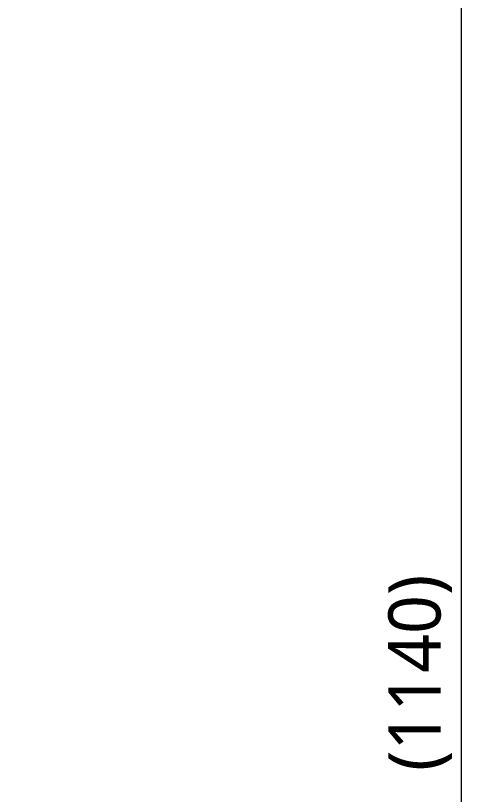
# Model space of a CAD drawing. Extents: x 16539 to 19738, y -91 to 2224.
# Drawn here: x 18835.4 to 19008.2, y 888.5 to 1187 of the extents above; entities that cross this region are included whole.
import ezdxf

# ---------------------------------------------------------------- set-up
doc = ezdxf.new("R2010")
doc.units = 0
doc.header["$LTSCALE"] = 10
doc.header["$MEASUREMENT"] = 0
doc.header["$PDMODE"] = 3
doc.header["$PDSIZE"] = -10
doc.layers.get('0').update_dxf_attribs({"linetype": 'CONTINUOUS'})
doc.layers.get('DEFPOINTS').update_dxf_attribs({"linetype": 'CONTINUOUS'})
doc.styles.add('Daelim Dimension', font='NanumGothic.ttf')
doc.dimstyles.new('DEFAULT', dxfattribs={"dimscale": 2, "dimtxt": 2, "dimasz": 2, "dimexe": 0, "dimexo": 2, "dimgap": 1, "dimtad": 1, "dimdec": 1, "dimzin": 9, "dimdsep": 46, "dimtxsty": 'Daelim Dimension', "dimcen": 0.5, "dimclrd": 5, "dimclre": 5, "dimclrt": 256, "dimadec": 1, "dimazin": 0, "dimtfac": 1, "dimtdec": 1, "dimtix": 1, "dimtmove": 0, "dimatfit": 3, "dimfxl": 1, "dimtolj": 1, "dimtzin": 1, "dimlwd": 9, "dimlwe": 9, "dimarcsym": 0})

# ---------------------------------------------------------------- blocks, each defined once
blk = doc.blocks.new('*D14')
at = {"color": 5, "lineweight": 9, "ltscale": 0.5, "transparency": 16777216}
for p, q in [((18666.53, 1362.53), (19008.21, 1362.53)), ((19006.21, 1354.53), (19006.21, 515.69)), ((18840.41, 507.69), (19008.21, 507.69))]:
    blk.add_line(p, q, dxfattribs=at)
at = {"color": 5, "ltscale": 0.5, "transparency": 16777216}
for points in [[(19004.88, 1354.53), (19007.55, 1354.53), (19006.21, 1362.53)], [(19004.88, 515.69), (19007.55, 515.69), (19006.21, 507.69)]]:
    blk.add_solid(points, dxfattribs=at)
at = {"layer": 'DEFPOINTS', "color": 0, "ltscale": 0.5, "transparency": 16777216}
for p in [(18662.53, 1362.53), (18836.41, 507.69), (19006.21, 507.69)]:
    blk.add_point(p, dxfattribs=at)
at = {"color": 7, "ltscale": 0.5, "transparency": 16777216, "insert": (18990.51, 935.11), "char_height": 20, "attachment_point": 5, "rotation": 90, "style": 'Daelim Dimension'}
blk.add_mtext('\\A1;(1140)', dxfattribs=at)

msp = doc.modelspace()

# ---------------------------------------------------------------- dimensions: what is measured, and where the dimension line sits
at = {"color": 5, "ltscale": 0.5}
dim = msp.add_linear_dim(base=(19006.21, 507.69), p1=(18662.53, 1362.53), p2=(18836.41, 507.69), angle=90, text='(1140)', dimstyle='DEFAULT', override={"dimtxt": 10, "dimasz": 4, "dimexe": 1, "dimdec": 0, "dimclrt": 7}, dxfattribs=at)
dim.commit()
dim.dimension.update_dxf_attribs({"geometry": '*D14', "text_midpoint": (18990.51, 935.11)})

doc.saveas('drawing.dxf')
